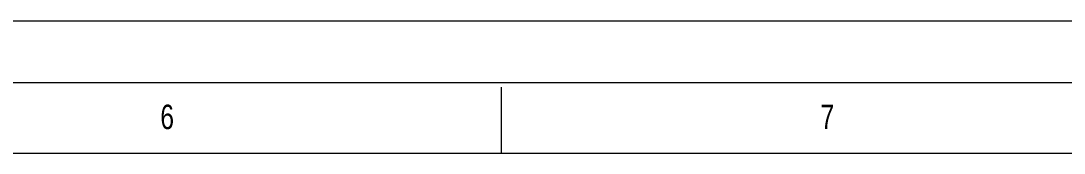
# Model space of a CAD drawing. Header units: millimetres. Extents: x 3220 to 226993, y 817 to 176024.
# Drawn here: x 89554 to 97322, y 175040 to 176024 of the extents above; entities that cross this region are included whole.
import ezdxf

# ---------------------------------------------------------------- set-up
doc = ezdxf.new("R2010")
doc.units = ezdxf.units.MM
doc.styles.add('SLDTEXTSTYLE0', font='TXT', dxfattribs={"width": 0.75})

# ---------------------------------------------------------------- blocks, each defined once
blk = doc.blocks.new('A1 E1-200')
at = {"color": 1, "linetype": 'Continuous', "lineweight": 18}
for p, q in [((-164800, 116400), (0, 116400)), ((-162844, 114440), (-1960, 114440))]:
    blk.add_line(p, q, dxfattribs=at)
at = {"linetype": 'Continuous', "lineweight": 18}
blk.add_line((-163879, 115487), (-937, 115487), dxfattribs=at)
at = {"color": 5, "linetype": 'Continuous', "lineweight": 15}
blk.add_line((-101999, 114439), (-101999, 115419), dxfattribs=at)
at = {"color": 5, "linetype": 'Continuous', "lineweight": 15, "char_height": 363, "attachment_point": 1, "style": 'SLDTEXTSTYLE0'}
for s, insert in [('6', (-107061, 115158)), ('7', (-97263, 115158))]:
    blk.add_mtext(s, dxfattribs=dict(at, insert=insert))

msp = doc.modelspace()

# ---------------------------------------------------------------- block references
at = {"xscale": 0.5017310599597968, "yscale": 0.5017310599597968, "zscale": 0.5017310599597968}
msp.add_blockref('A1 E1-200', (144308.2, 117622.2), dxfattribs=at)

doc.saveas('drawing.dxf')
